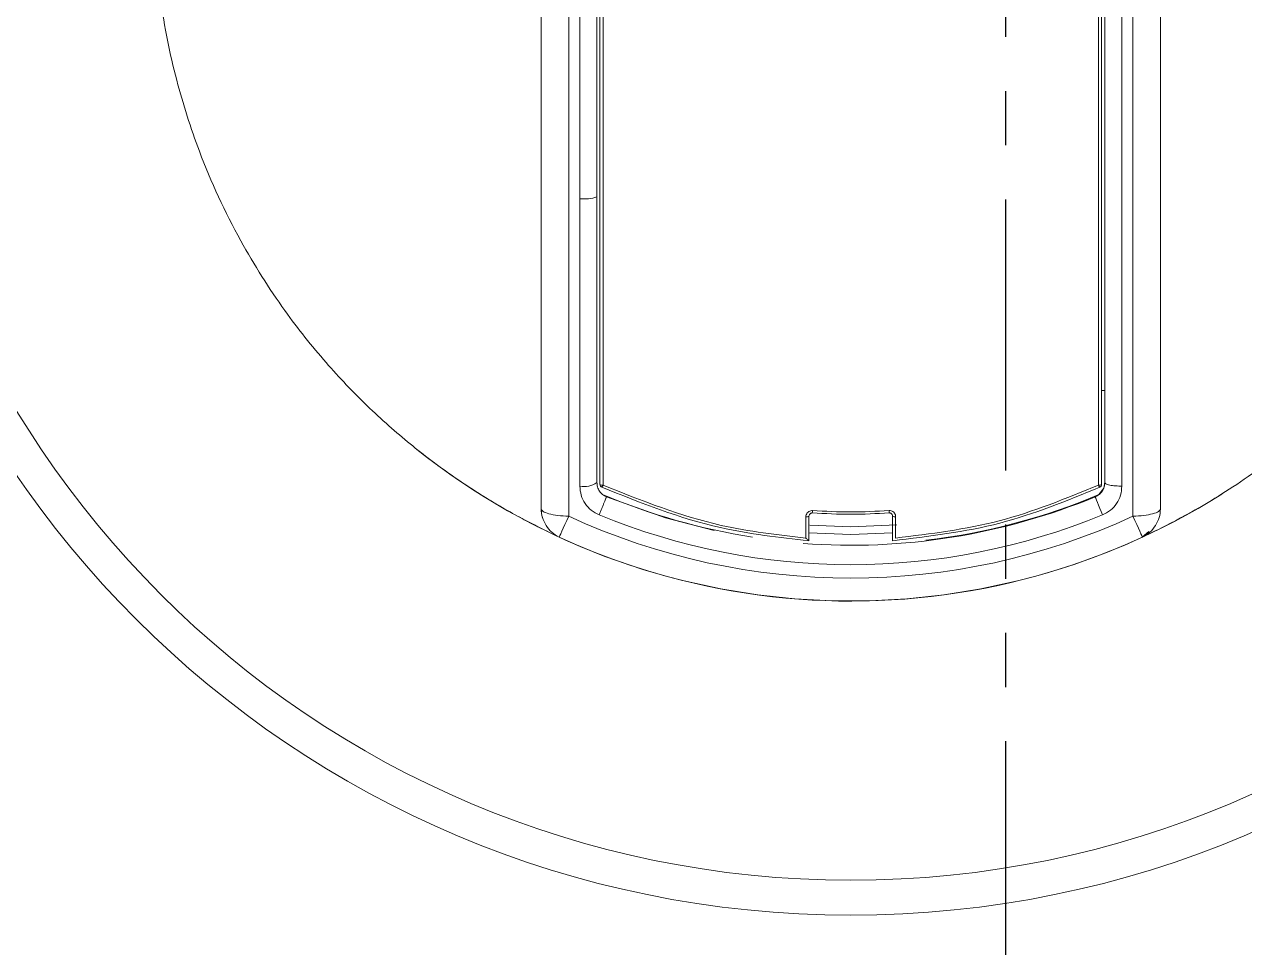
# Model space of a CAD drawing. Extents: x 14808 to 20058, y -13198 to -11680.
# Drawn here: x 15997.24 to 16016.94, y -12035.47 to -12020.57 of the extents above; entities that cross this region are included whole.
import ezdxf

# ---------------------------------------------------------------- set-up
doc = ezdxf.new("R2010")
doc.units = 0
doc.header["$LTSCALE"] = 7
doc.header["$MEASUREMENT"] = 0
doc.linetypes.add('PHANTOM', pattern=[2.5, 1.25, -0.25, 0.25, -0.25, 0.25, -0.25])
doc.layers.get('0').update_dxf_attribs({"color": 2, "linetype": 'CONTINUOUS'})

msp = doc.modelspace()

# ---------------------------------------------------------------- linework, layer by layer
at = {"color": 1, "linetype": 'PHANTOM', "lineweight": 30, "ltscale": 0.5}
msp.add_line((16013.081, -11962.143), (16013.081, -12067.298), dxfattribs=at)
at = {"color": 7, "linetype": 'Continuous', "lineweight": 15}
for p, q in [((16005.581, -12008.864), (16005.581, -12028.39)), ((16005.581, -12008.864), (16005.581, -12028.39)), ((16015.581, -12028.39), (16015.581, -12008.864)), ((16015.581, -12028.39), (16015.581, -12008.864)), ((16006.53, -12027.995), (16006.53, -12009.259)), ((16006.58, -12009.247), (16006.58, -12028.006)), ((16014.58, -12028.006), (16014.58, -12009.247)), ((16014.63, -12009.259), (16014.63, -12027.995)), ((16014.631, -12026.479), (16014.631, -12010.774)), ((16006.205, -12023.381), (16006.205, -12013.872)), ((16006.205, -12028.021), (16006.205, -12023.381)), ((16006.481, -12027.964), (16006.481, -12023.352)), ((16014.631, -12026.479), (16014.681, -12026.479)), ((16014.681, -12027.964), (16014.681, -12027.964)), ((16014.526, -12028.195), (16014.589, -12028.156)), ((16014.665, -12028.054), (16014.588, -12028.159)), ((16009.855, -12028.861), (16009.855, -12028.517)), ((16009.905, -12028.505), (16009.905, -12028.903)), ((16011.255, -12028.903), (16011.255, -12028.505)), ((16011.305, -12028.517), (16011.305, -12028.861)), ((16015.287, -12028.845), (16015.393, -12028.753)), ((16015.406, -12028.769), (16015.407, -12028.769)), ((16009.905, -12028.903), (16009.904, -12028.903))]:
    msp.add_line(p, q, dxfattribs=at)
at = {"color": 7, "linetype": 'Continuous', "lineweight": 15, "flags": 128}
for points in [[(16008.373, -12028.738), (16007.589, -12028.535), (16006.636, -12028.195)], [(16014.646, -12028.486), (16014.625, -12028.434), (16014.603, -12028.381), (16014.582, -12028.331), (16014.564, -12028.286), (16014.548, -12028.248), (16014.536, -12028.219), (16014.529, -12028.201), (16014.526, -12028.195)], [(16006.026, -12028.509), (16005.994, -12028.578), (16005.964, -12028.643), (16005.938, -12028.701), (16005.915, -12028.75), (16005.896, -12028.79), (16005.883, -12028.82), (16005.875, -12028.838), (16005.872, -12028.844)], [(16015.29, -12028.844), (16015.288, -12028.838), (16015.279, -12028.82), (16015.266, -12028.79), (16015.247, -12028.75), (16015.225, -12028.701), (16015.198, -12028.643), (16015.168, -12028.578), (16015.136, -12028.509)], [(16009.905, -12028.779), (16010.581, -12028.802), (16011.255, -12028.779)], [(16011.325, -12028.649), (16010.581, -12028.677), (16009.919, -12028.655)]]:
    msp.add_lwpolyline(points, dxfattribs=at)
at = {"color": 7, "linetype": 'Continuous', "lineweight": 15}
for radius in [16.324, 15.759]:
    msp.add_circle((16010.581, -12018.627), radius, dxfattribs=at)
for centre, radius, start, end in [((16006.278, -12022.741), 0.644, 263.4636, 288.3698), ((16010.581, -12018.627), 11.252, 231.4624, 302.1608), ((16006.276, -12027.667), 0.361, 258.581, 304.5636), ((16006.568, -12027.942), 0.0649, 233.9983, 280.5311), ((16006.58, -12027.995), 0.05, 180, 245.1339), ((16006.488, -12027.973), 0.0981, 316.5427, 340.0886), ((16014.592, -12027.942), 0.0649, 259.4689, 306.0017), ((16014.672, -12027.973), 0.0982, 199.9183, 223.4504), ((16014.58, -12027.995), 0.05, 294.8661, 0), ((16010.581, -12018.627), 10.34, 247.1735, 261.1735), ((16010.581, -12018.627), 10.35, 265.7494, 292.4072), ((16010.581, -12018.627), 10.34, 276.7187, 292.9612), ((16010.581, -12018.627), 10.881, 245.2535, 294.7465), ((16010.581, -12018.627), 10.664, 247.5927, 292.4072), ((16009.867, -12028.456), 0.0625, 259.1272, 307.6824), ((16009.428, -12028.389), 0.535, 352.8315, 356.9293), ((16011.725, -12028.39), 0.527, 183.0307, 187.1864), ((16011.293, -12028.456), 0.0625, 232.3222, 280.8683), ((16006.081, -12028.39), 0.5, 212.6267, 245.2535), ((16010.581, -12018.627), 11.25, 245.2535, 294.7465)]:
    msp.add_arc(centre, radius, start, end, dxfattribs=at)
for points, knots in [([(16015.136, -12028.509), (16015.136, -12026.904), (16015.136, -12023.656), (16015.136, -12018.645), (16015.136, -12013.625), (16015.136, -12010.358), (16015.136, -12008.745)], [0, 0, 0, 0, 0.246314, 0.498612, 0.75232, 1, 1, 1, 1]), ([(16015.581, -12028.39), (16015.581, -12027.685), (16015.581, -12026.276), (16015.581, -12024.199), (16015.581, -12022.245), (16015.581, -12020.417), (16015.581, -12018.663), (16015.581, -12016.917), (16015.581, -12015.103), (16015.581, -12013.138), (16015.581, -12011.025), (16015.581, -12009.584), (16015.581, -12008.864)], [0, 0, 0, 0, 0.110035, 0.219991, 0.319775, 0.409174, 0.498613, 0.58671, 0.674767, 0.775108, 0.887513, 1, 1, 1, 1]), ([(16014.681, -12009.289), (16014.681, -12009.933), (16014.681, -12011.219), (16014.681, -12013.263), (16014.681, -12015.411), (16014.681, -12017.145), (16014.681, -12018.363), (16014.681, -12019.064), (16014.681, -12019.765), (16014.681, -12020.466), (16014.681, -12021.281), (16014.681, -12022.831), (16014.681, -12025.111), (16014.681, -12027.013), (16014.681, -12027.964)], [0, 0, 0, 0, 0.104875, 0.209744, 0.329261, 0.448776, 0.486015, 0.523237, 0.56045, 0.597668, 0.634899, 0.690483, 0.845183, 1, 1, 1, 1]), ([(16014.958, -12009.233), (16014.958, -12009.686), (16014.957, -12010.595), (16014.957, -12011.976), (16014.957, -12013.374), (16014.957, -12014.788), (16014.957, -12016.217), (16014.958, -12018.351), (16014.957, -12021.172), (16014.957, -12024.643), (16014.957, -12026.9), (16014.958, -12028.021)], [0, 0, 0, 0, 0.073472, 0.147476, 0.222013, 0.297084, 0.372689, 0.44883, 0.635191, 0.818909, 1, 1, 1, 1]), ([(16006.481, -12013.9), (16006.481, -12014.482), (16006.481, -12016.131), (16006.481, -12018.9), (16006.481, -12021.282), (16006.481, -12022.571), (16006.481, -12022.766)], [0, 0, 0, 0, 0.197997, 0.56088, 0.933506, 1, 1, 1, 1]), ([(16006.481, -12023.352), (16006.481, -12021.777), (16006.481, -12018.627), (16006.481, -12015.476), (16006.481, -12013.901)], [0, 0, 0, 0, 0.5, 1, 1, 1, 1]), ([(16005.841, -12028.829), (16005.815, -12028.817), (16005.729, -12028.777), (16005.379, -12028.608), (16004.698, -12028.231), (16004.005, -12027.767), (16003.463, -12027.342), (16003.117, -12027.048), (16002.658, -12026.625), (16002.082, -12026.021), (16001.38, -12025.138), (16000.664, -12024.005), (16000.08, -12022.746), (15999.664, -12021.434), (15999.389, -12020.098), (15999.351, -12019.141), (15999.331, -12018.627)], [0, 0, 0, 0, 0.039656, 0.127454, 0.216944, 0.311003, 0.343856, 0.377376, 0.411737, 0.477605, 0.548509, 0.635456, 0.738025, 0.815613, 0.900844, 1, 1, 1, 1]), ([(16005.581, -12028.39), (16005.581, -12027.576), (16005.581, -12025.949), (16005.581, -12023.606), (16005.581, -12021.385), (16005.581, -12019.989), (16005.581, -12019.291)], [0, 0, 0, 0, 0.272158, 0.544329, 0.772162, 1, 1, 1, 1]), ([(16006.026, -12019.299), (16006.026, -12020.869), (16006.026, -12023.973), (16006.026, -12027.009), (16006.026, -12028.509)], [0, 0, 0, 0, 0.50597, 1, 1, 1, 1]), ([(16021.33, -12021.88), (16021.265, -12022.108), (16021.082, -12022.743), (16020.637, -12023.713), (16020.05, -12024.739), (16019.414, -12025.618), (16018.774, -12026.355), (16017.958, -12027.151), (16016.989, -12027.903), (16016.049, -12028.472), (16015.413, -12028.789), (16015.331, -12028.825), (16015.29, -12028.844)], [0, 0, 0, 0, 0.05532, 0.154179, 0.248304, 0.332907, 0.41177, 0.485856, 0.621632, 0.74963, 0.875127, 1, 1, 1, 1]), ([(16006.636, -12028.195), (16006.614, -12028.184), (16006.569, -12028.16), (16006.519, -12028.103), (16006.487, -12028.036), (16006.483, -12027.988), (16006.481, -12027.964)], [0, 0, 0, 0, 0.243615, 0.490556, 0.742737, 1, 1, 1, 1]), ([(16006.58, -12028.006), (16007.208, -12028.257), (16008.264, -12028.68), (16009.396, -12028.809), (16009.855, -12028.861)], [0, 0, 0, 0, 0.593965, 1, 1, 1, 1]), ([(16011.305, -12028.861), (16011.869, -12028.792), (16013.001, -12028.654), (16014.052, -12028.223), (16014.58, -12028.006)], [0, 0, 0, 0, 0.498097, 1, 1, 1, 1]), ([(16014.681, -12027.964), (16014.679, -12027.988), (16014.675, -12028.036), (16014.643, -12028.103), (16014.594, -12028.16), (16014.549, -12028.184), (16014.526, -12028.195)], [0, 0, 0, 0, 0.257289, 0.509468, 0.756427, 1, 1, 1, 1]), ([(16014.681, -12027.962), (16014.679, -12027.987), (16014.676, -12028.037), (16014.651, -12028.081), (16014.639, -12028.103)], [0, 0, 0, 0, 0.489303, 1, 1, 1, 1]), ([(16014.958, -12028.021), (16014.941, -12028.021), (16014.907, -12028.021), (16014.855, -12028.019), (16014.805, -12028.014), (16014.76, -12028.006), (16014.724, -12027.997), (16014.69, -12027.983), (16014.685, -12027.972), (16014.681, -12027.964)], [0, 0, 0, 0, 0.119103, 0.245416, 0.376588, 0.50967, 0.641391, 0.76873, 1, 1, 1, 1]), ([(16006.516, -12028.486), (16006.472, -12028.463), (16006.385, -12028.418), (16006.285, -12028.306), (16006.218, -12028.17), (16006.209, -12028.071), (16006.205, -12028.021)], [0, 0, 0, 0, 0.244636, 0.491428, 0.742847, 1, 1, 1, 1]), ([(16006.636, -12028.195), (16006.635, -12028.196), (16006.634, -12028.199), (16006.627, -12028.217), (16006.615, -12028.246), (16006.599, -12028.284), (16006.58, -12028.33), (16006.559, -12028.381), (16006.538, -12028.434), (16006.523, -12028.468), (16006.516, -12028.486)], [0, 0, 0, 0, 0.124998, 0.250002, 0.374998, 0.499999, 0.624997, 0.750002, 0.874999, 1, 1, 1, 1]), ([(16009.904, -12028.903), (16009.424, -12028.85), (16008.268, -12028.724), (16007.19, -12028.292), (16006.559, -12028.04)], [0, 0, 0, 0, 0.4149992, 1, 1, 1, 1]), ([(16014.601, -12028.04), (16014.071, -12028.258), (16012.997, -12028.697), (16011.841, -12028.834), (16011.257, -12028.903)], [0, 0, 0, 0, 0.494331, 1, 1, 1, 1]), ([(16014.958, -12028.021), (16014.953, -12028.071), (16014.945, -12028.17), (16014.877, -12028.306), (16014.778, -12028.418), (16014.69, -12028.463), (16014.646, -12028.486)], [0, 0, 0, 0, 0.257036, 0.508528, 0.755541, 1, 1, 1, 1]), ([(16005.581, -12028.39), (16005.587, -12028.404), (16005.6, -12028.432), (16005.698, -12028.47), (16005.845, -12028.499), (16005.966, -12028.505), (16006.026, -12028.509)], [0, 0, 0, 0, 0.240878, 0.493236, 0.7498615, 1, 1, 1, 1]), ([(16005.66, -12028.659), (16005.637, -12028.617), (16005.592, -12028.533), (16005.585, -12028.437), (16005.581, -12028.39)], [0, 0, 0, 0, 0.5, 1, 1, 1, 1]), ([(16005.601, -12028.525), (16005.6, -12028.524), (16005.582, -12028.482), (16005.581, -12028.435), (16005.581, -12028.39)], [0, 0, 0, 0, 0.03318, 1, 1, 1, 1]), ([(16015.136, -12028.509), (16015.197, -12028.505), (16015.317, -12028.499), (16015.463, -12028.471), (16015.563, -12028.433), (16015.575, -12028.404), (16015.581, -12028.39)], [0, 0, 0, 0, 0.2543249, 0.4999985, 0.7585266, 1, 1, 1, 1]), ([(16015.581, -12028.39), (16015.578, -12028.437), (16015.571, -12028.533), (16015.525, -12028.617), (16015.502, -12028.659)], [0, 0, 0, 0, 0.5, 1, 1, 1, 1]), ([(16009.962, -12028.417), (16009.953, -12028.417), (16009.933, -12028.418), (16009.903, -12028.43), (16009.877, -12028.452), (16009.859, -12028.483), (16009.856, -12028.506), (16009.855, -12028.517)], [0, 0, 0, 0, 0.157289, 0.361939, 0.572531, 0.786292, 1, 1, 1, 1]), ([(16009.905, -12028.505), (16009.906, -12028.5), (16009.907, -12028.488), (16009.916, -12028.473), (16009.929, -12028.462), (16009.944, -12028.456), (16009.954, -12028.456), (16009.959, -12028.455)], [0, 0, 0, 0, 0.2216533, 0.4399576, 0.64964, 0.8486436, 1, 1, 1, 1]), ([(16009.962, -12028.417), (16010.168, -12028.428), (16010.58, -12028.449), (16010.992, -12028.428), (16011.198, -12028.417)], [0, 0, 0, 0, 0.499997, 1, 1, 1, 1]), ([(16011.305, -12028.517), (16011.304, -12028.507), (16011.302, -12028.485), (16011.286, -12028.455), (16011.262, -12028.433), (16011.231, -12028.418), (16011.209, -12028.418), (16011.198, -12028.417)], [0, 0, 0, 0, 0.198579, 0.403857, 0.603934, 0.801975, 1, 1, 1, 1]), ([(16011.255, -12028.505), (16011.255, -12028.5), (16011.254, -12028.489), (16011.246, -12028.475), (16011.234, -12028.463), (16011.218, -12028.456), (16011.207, -12028.456), (16011.202, -12028.455)], [0, 0, 0, 0, 0.206023, 0.416048, 0.616057, 0.809311, 1, 1, 1, 1]), ([(16015.502, -12028.659), (16015.474, -12028.697), (16015.416, -12028.774), (16015.332, -12028.82), (16015.29, -12028.844)], [0, 0, 0, 0, 0.500004, 1, 1, 1, 1]), ([(16009.855, -12028.861), (16009.855, -12028.862), (16009.86, -12028.866), (16009.871, -12028.878), (16009.886, -12028.891), (16009.898, -12028.901), (16009.902, -12028.902), (16009.904, -12028.903)], [0, 0, 0, 0, 0.011772, 0.240757, 0.576378, 0.811639, 1, 1, 1, 1])]:
    msp.add_open_spline(points, degree=3, knots=knots, dxfattribs=at)
msp.add_open_spline([(16011.202, -12028.455), (16010.995, -12028.466), (16010.58, -12028.487), (16010.166, -12028.466), (16009.959, -12028.455)], degree=3, dxfattribs=at)

doc.saveas('drawing.dxf')
